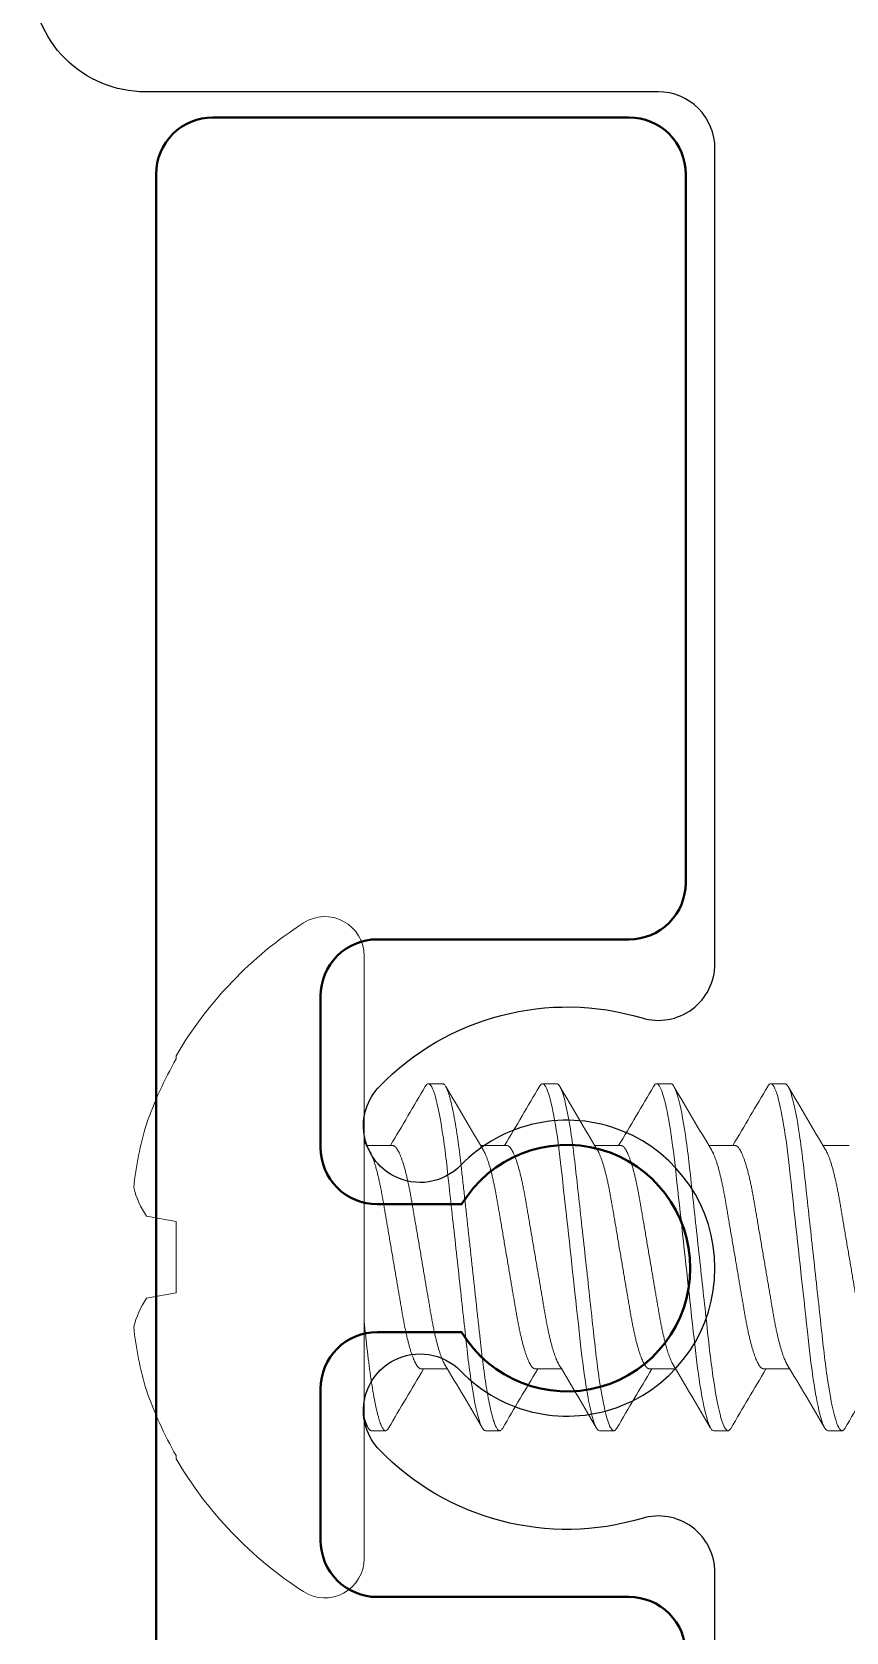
# Model space of a CAD drawing. Extents: x -23 to 190, y -172 to 85.
# Drawn here: x 9.095 to 9.541, y 50.805 to 51.68 of the extents above; entities that cross this region are included whole.
import ezdxf

# ---------------------------------------------------------------- set-up
doc = ezdxf.new("R2010")
doc.units = 0
doc.header["$MEASUREMENT"] = 0
doc.layers.get('0').update_dxf_attribs({"linetype": 'CONTINUOUS'})
for name, color, linetype in [('Ballons', 7, 'CONTINUOUS'), ('DIM', 7, 'CONTINUOUS'), ('FRAME', 1, 'CONTINUOUS')]:
    doc.layers.add(name, color=color, linetype=linetype)

# ---------------------------------------------------------------- blocks, each defined once
blk = doc.blocks.new('3800 NAIL-ON FRAME')
blk.add_lwpolyline([(-0.4505, 0.111, 0.414214), (-0.4195, 0.08), (0.63284, 0.08, 0.5024), (0.66253, 0.11991, -0.280293), (0.70004, 0.26375, -0.498955), (0.74897, 0.25603, -0.334263), (0.74316, 0.2192, 2.470836), (0.85584, 0.2192, -0.334263), (0.85003, 0.25603, -0.498955), (0.89896, 0.26375, -0.280293), (0.93647, 0.11991, 0.5024), (0.96616, 0.08), (1.4125, 0.08, 0.414214), (1.4435, 0.111), (1.4435, 0.392, -0.414214), (1.5055, 0.454)], format="xyb")
blk = doc.blocks.new('no 10 1 in')
at = {"color": 7, "linetype": 'Continuous', "lineweight": 15}
for p, q in [((55.20248, 25.74198), (55.20248, 25.4121)), ((55.09949, 25.68738), (55.09949, 25.68563)), ((55.24545, 25.67204), (55.23764, 25.67204)), ((55.30795, 25.67204), (55.30014, 25.67204)), ((55.37045, 25.67204), (55.36264, 25.67204)), ((55.43295, 25.67204), (55.42514, 25.67204)), ((55.21811, 25.63821), (55.20375, 25.63821)), ((55.28061, 25.63821), (55.26625, 25.63821)), ((55.34311, 25.63821), (55.32875, 25.63821)), ((55.40561, 25.63821), (55.39125, 25.63821)), ((55.46811, 25.63821), (55.45375, 25.63821)), ((55.08326, 25.59948), (55.09949, 25.59662)), ((55.09949, 25.59662), (55.09949, 25.55747)), ((55.09949, 25.55747), (55.08326, 25.55461)), ((55.23373, 25.51587), (55.24809, 25.51587)), ((55.29623, 25.51587), (55.31059, 25.51587)), ((55.35873, 25.51587), (55.37309, 25.51587)), ((55.42123, 25.51587), (55.43559, 25.51587)), ((55.20639, 25.48204), (55.2142, 25.48204)), ((55.26889, 25.48204), (55.2767, 25.48204)), ((55.33139, 25.48204), (55.3392, 25.48204)), ((55.39389, 25.48204), (55.4017, 25.48204)), ((55.45639, 25.48204), (55.4642, 25.48204)), ((55.09949, 25.46845), (55.09949, 25.4667))]:
    blk.add_line(p, q, dxfattribs=at)
at = {"color": 7, "linetype": 'Continuous', "lineweight": 15, "flags": 128}
for points in [[(55.29847, 25.67055), (55.29855, 25.6707), (55.29897, 25.67129), (55.29937, 25.67171), (55.29976, 25.67196), (55.30014, 25.67204), (55.30057, 25.67194), (55.30102, 25.67161), (55.30148, 25.67107), (55.30196, 25.67029), (55.30245, 25.66928), (55.30294, 25.66807), (55.30344, 25.66663), (55.30395, 25.66496), (55.30446, 25.66308), (55.30492, 25.66122), (55.30538, 25.65919), (55.30584, 25.657), (55.30629, 25.65466), (55.30675, 25.65217), (55.3072, 25.64954), (55.30765, 25.64679), (55.30809, 25.64391), (55.3085, 25.64108), (55.3089, 25.63816), (55.3093, 25.63515), (55.30968, 25.63208), (55.31006, 25.62895), (55.31042, 25.62576), (55.31084, 25.62193), (55.31128, 25.61796), (55.31173, 25.61385), (55.31219, 25.60963), (55.31262, 25.60576), (55.31305, 25.60181), (55.31349, 25.59779), (55.31394, 25.59371), (55.31439, 25.58959), (55.31484, 25.58543), (55.3153, 25.58124), (55.31576, 25.57704), (55.3162, 25.57305), (55.31664, 25.56907), (55.31707, 25.56512), (55.3175, 25.56119), (55.31793, 25.5573), (55.31835, 25.55347), (55.31884, 25.54903), (55.31931, 25.54468), (55.31978, 25.54045), (55.32023, 25.53634), (55.32062, 25.53278), (55.321, 25.52934), (55.32137, 25.52597), (55.32177, 25.52266), (55.32217, 25.51941), (55.32258, 25.51624), (55.32301, 25.51316), (55.32344, 25.51018), (55.32386, 25.50744), (55.32428, 25.50481), (55.32471, 25.5023), (55.32514, 25.49991), (55.32558, 25.49766), (55.32602, 25.49553), (55.32653, 25.49322), (55.32705, 25.49111), (55.32756, 25.48922), (55.32806, 25.48754), (55.32851, 25.48623), (55.32895, 25.48511), (55.32938, 25.48416), (55.3298, 25.48339), (55.33022, 25.48279), (55.33062, 25.48237), (55.33101, 25.48213), (55.33139, 25.48204), (55.33139, 25.48204)], [(55.36097, 25.67055), (55.36105, 25.6707), (55.36147, 25.67129), (55.36187, 25.67171), (55.36226, 25.67196), (55.36264, 25.67204), (55.36307, 25.67194), (55.36352, 25.67161), (55.36398, 25.67107), (55.36446, 25.67029), (55.36495, 25.66928), (55.36544, 25.66807), (55.36594, 25.66663), (55.36645, 25.66496), (55.36696, 25.66308), (55.36742, 25.66122), (55.36788, 25.65919), (55.36834, 25.657), (55.36879, 25.65466), (55.36925, 25.65217), (55.3697, 25.64954), (55.37015, 25.64679), (55.37059, 25.64391), (55.371, 25.64108), (55.3714, 25.63816), (55.3718, 25.63515), (55.37218, 25.63208), (55.37256, 25.62895), (55.37292, 25.62576), (55.37334, 25.62193), (55.37378, 25.61796), (55.37423, 25.61385), (55.37469, 25.60963), (55.37512, 25.60576), (55.37555, 25.60181), (55.37599, 25.59779), (55.37644, 25.59371), (55.37689, 25.58959), (55.37734, 25.58543), (55.3778, 25.58124), (55.37826, 25.57704), (55.3787, 25.57305), (55.37914, 25.56907), (55.37957, 25.56512), (55.38, 25.56119), (55.38043, 25.5573), (55.38085, 25.55347), (55.38134, 25.54903), (55.38181, 25.54468), (55.38228, 25.54045), (55.38273, 25.53634), (55.38312, 25.53278), (55.3835, 25.52934), (55.38387, 25.52597), (55.38427, 25.52266), (55.38467, 25.51941), (55.38508, 25.51624), (55.38551, 25.51316), (55.38594, 25.51018), (55.38636, 25.50744), (55.38678, 25.50481), (55.38721, 25.5023), (55.38764, 25.49991), (55.38808, 25.49766), (55.38852, 25.49553), (55.38903, 25.49322), (55.38955, 25.49111), (55.39006, 25.48922), (55.39056, 25.48754), (55.39101, 25.48623), (55.39145, 25.48511), (55.39188, 25.48416), (55.3923, 25.48339), (55.39272, 25.48279), (55.39312, 25.48237), (55.39351, 25.48213), (55.39389, 25.48204), (55.39389, 25.48204)], [(55.42347, 25.67055), (55.42355, 25.6707), (55.42397, 25.67129), (55.42437, 25.67171), (55.42476, 25.67196), (55.42514, 25.67204), (55.42557, 25.67194), (55.42602, 25.67161), (55.42648, 25.67107), (55.42696, 25.67029), (55.42745, 25.66928), (55.42794, 25.66807), (55.42844, 25.66663), (55.42895, 25.66496), (55.42946, 25.66308), (55.42992, 25.66122), (55.43038, 25.65919), (55.43084, 25.657), (55.43129, 25.65466), (55.43175, 25.65217), (55.4322, 25.64954), (55.43265, 25.64679), (55.43309, 25.64391), (55.4335, 25.64108), (55.4339, 25.63816), (55.4343, 25.63515), (55.43468, 25.63208), (55.43506, 25.62895), (55.43542, 25.62576), (55.43584, 25.62193), (55.43628, 25.61796), (55.43673, 25.61385), (55.43719, 25.60963), (55.43762, 25.60576), (55.43805, 25.60181), (55.43849, 25.59779), (55.43894, 25.59371), (55.43939, 25.58959), (55.43984, 25.58543), (55.4403, 25.58124), (55.44076, 25.57704), (55.4412, 25.57305), (55.44164, 25.56907), (55.44207, 25.56512), (55.4425, 25.56119), (55.44293, 25.5573), (55.44335, 25.55347), (55.44384, 25.54903), (55.44431, 25.54468), (55.44478, 25.54045), (55.44523, 25.53634), (55.44562, 25.53278), (55.446, 25.52934), (55.44637, 25.52597), (55.44677, 25.52266), (55.44717, 25.51941), (55.44758, 25.51624), (55.44801, 25.51316), (55.44844, 25.51018), (55.44886, 25.50744), (55.44928, 25.50481), (55.44971, 25.5023), (55.45014, 25.49991), (55.45058, 25.49766), (55.45102, 25.49553), (55.45153, 25.49322), (55.45205, 25.49111), (55.45256, 25.48922), (55.45306, 25.48754), (55.45351, 25.48623), (55.45395, 25.48511), (55.45438, 25.48416), (55.4548, 25.48339), (55.45522, 25.48279), (55.45562, 25.48237), (55.45601, 25.48213), (55.45639, 25.48204), (55.45639, 25.48204)]]:
    blk.add_lwpolyline(points, dxfattribs=at)
at = {"color": 7, "linetype": 'Continuous', "lineweight": 15}
for centre, radius, start, end in [((55.18092, 25.74198), 0.02156, 0, 122.82696), ((55.28733, 25.57704), 0.21784, 122.82696, 149.5687), ((55.28998, 25.57752), 0.21903, 150.42275, 160.70234), ((51.50481, 27.85535), 4.32375, 329.15085, 329.64888), ((58.80121, 27.75101), 4.11823, 210.34334, 210.90451), ((51.65367, 27.80428), 4.22342, 329.14489, 329.65476), ((58.80175, 27.71434), 4.04623, 210.33833, 210.9095), ((51.7561, 27.78066), 4.17703, 329.1421, 329.65762), ((58.85805, 27.71067), 4.03903, 210.33784, 210.91001), ((51.81804, 27.78099), 4.17768, 329.14215, 329.65759), ((58.92023, 27.71047), 4.03865, 210.33779, 210.91002), ((55.25796, 25.59667), 0.18263, 163.05287, 174.17845), ((57.16927, 26.81523), 2.29098, 210.85319, 210.98332), ((55.12544, 25.62766), 0.05073, 194.22282, 213.73948), ((55.12544, 25.52643), 0.05073, 146.26052, 165.77718), ((55.25796, 25.55742), 0.18263, 185.82155, 196.94713), ((51.77474, 23.43954), 4.04664, 30.33836, 30.90947), ((51.77558, 23.40304), 4.11829, 30.34333, 30.9045), ((51.90534, 23.44286), 4.04013, 30.3379, 30.90991), ((51.96894, 23.44351), 4.03885, 30.33781, 30.91), ((58.82013, 23.37379), 4.17632, 149.14205, 149.65767), ((58.92247, 23.35022), 4.22261, 149.14485, 149.65481), ((58.94495, 23.37389), 4.17611, 149.14203, 149.65767), ((59.00807, 23.37353), 4.17683, 149.14207, 149.65762), ((59.06968, 23.37405), 4.1758, 149.14203, 149.65771), ((55.28998, 25.57657), 0.21903, 199.29766, 209.57725), ((49.73059, 22.27333), 6.34598, 30.388589, 30.428661), ((55.28733, 25.57704), 0.21784, 210.4313, 237.17304), ((55.18092, 25.4121), 0.02156, 237.17304, 0)]:
    blk.add_arc(centre, radius, start, end, dxfattribs=at)
for points, knots in [([(55.23597, 25.67055), (55.236, 25.6706), (55.23617, 25.67091), (55.23647, 25.67131), (55.23687, 25.67174), (55.23726, 25.672), (55.23751, 25.67203), (55.23764, 25.67204)], [0, 0, 0, 0, 0.047585, 0.289025, 0.528364, 0.765414, 1, 1, 1, 1]), ([(55.23764, 25.67204), (55.23877, 25.67204), (55.24008, 25.66973), (55.24284, 25.6601), (55.24427, 25.65279), (55.24625, 25.63947), (55.24689, 25.63465), (55.24807, 25.62461), (55.24862, 25.61939), (55.25048, 25.60246), (55.25187, 25.58977), (55.25466, 25.56432), (55.25605, 25.55163), (55.25791, 25.5347), (55.25846, 25.52948), (55.25964, 25.51943), (55.26028, 25.51462), (55.26226, 25.50129), (55.26369, 25.49399), (55.26645, 25.48436), (55.26776, 25.48204), (55.26889, 25.48204)], [0, 0, 0, 0, 0.125, 0.125, 0.25, 0.25, 0.3125, 0.3125, 0.375, 0.375, 0.5, 0.5, 0.625, 0.625, 0.6875, 0.6875, 0.75, 0.75, 0.875, 0.875, 1, 1, 1, 1]), ([(55.24545, 25.67204), (55.2456, 25.67202), (55.24588, 25.67198), (55.24633, 25.67165), (55.2468, 25.6711), (55.24727, 25.67032), (55.24776, 25.66932), (55.24825, 25.6681), (55.24875, 25.66666), (55.24926, 25.665), (55.24975, 25.66318), (55.25023, 25.66124), (55.25069, 25.65922), (55.25115, 25.65703), (55.25161, 25.65468), (55.25206, 25.65219), (55.25252, 25.64957), (55.25296, 25.64681), (55.25339, 25.64399), (55.25381, 25.6411), (55.25422, 25.63818), (55.25461, 25.63518), (55.255, 25.6321), (55.25537, 25.62897), (55.25576, 25.62559), (55.25615, 25.62193), (55.25659, 25.61796), (55.25704, 25.61385), (55.25749, 25.60978), (55.25793, 25.60576), (55.25836, 25.60181), (55.2588, 25.59779), (55.25925, 25.59371), (55.2597, 25.58959), (55.26016, 25.58543), (55.26062, 25.58124), (55.26107, 25.57711), (55.26151, 25.57305), (55.26195, 25.56907), (55.26238, 25.56512), (55.26282, 25.56119), (55.26324, 25.5573), (55.26369, 25.55324), (55.26415, 25.54903), (55.26462, 25.54468), (55.26509, 25.54045), (55.26552, 25.53648), (55.26593, 25.53278), (55.26631, 25.52932), (55.26669, 25.52594), (55.26708, 25.52263), (55.26748, 25.51938), (55.2679, 25.51621), (55.26832, 25.51313), (55.26874, 25.5102), (55.26917, 25.50742), (55.26959, 25.50479), (55.27002, 25.50228), (55.27046, 25.49989), (55.27089, 25.49763), (55.27135, 25.49538), (55.27184, 25.49319), (55.27236, 25.49108), (55.27287, 25.48918), (55.27336, 25.48757), (55.27382, 25.48621), (55.27426, 25.48508), (55.27469, 25.48413), (55.27512, 25.48336), (55.27553, 25.48277), (55.27593, 25.48235), (55.27632, 25.4821), (55.27672, 25.48201), (55.27713, 25.48211), (55.27758, 25.48244), (55.278, 25.48291), (55.27826, 25.48336), (55.27837, 25.48355)], [0, 0, 0, 0, 0.014251, 0.028671, 0.043246, 0.05796, 0.072798, 0.087475, 0.102239, 0.117071, 0.131953, 0.14527, 0.158598, 0.171926, 0.18524, 0.198527, 0.211773, 0.224965, 0.238092, 0.250495, 0.262818, 0.27505, 0.287184, 0.29921, 0.311119, 0.325078, 0.339185, 0.353446, 0.367848, 0.380814, 0.393868, 0.406999, 0.420196, 0.433445, 0.446733, 0.460048, 0.473377, 0.486043, 0.498698, 0.51133, 0.523928, 0.536481, 0.548978, 0.56362, 0.578153, 0.592562, 0.606831, 0.619442, 0.631922, 0.644418, 0.657045, 0.669793, 0.682652, 0.695611, 0.708661, 0.721134, 0.733667, 0.746249, 0.75887, 0.771517, 0.78418, 0.799109, 0.814025, 0.82891, 0.843745, 0.856934, 0.870057, 0.883101, 0.896055, 0.908908, 0.921649, 0.934267, 0.946755, 0.961006, 0.975426, 0.990001, 1, 1, 1, 1]), ([(55.30795, 25.67204), (55.30908, 25.67204), (55.31039, 25.66973), (55.31315, 25.6601), (55.31458, 25.65279), (55.31656, 25.63947), (55.3172, 25.63465), (55.31838, 25.62461), (55.31893, 25.61939), (55.32079, 25.60246), (55.32218, 25.58977), (55.32497, 25.56432), (55.32636, 25.55163), (55.32822, 25.5347), (55.32877, 25.52948), (55.32996, 25.51943), (55.33059, 25.51462), (55.33257, 25.50129), (55.33401, 25.49399), (55.33676, 25.48436), (55.33807, 25.48204), (55.3392, 25.48204)], [0, 0, 0, 0, 0.125, 0.125, 0.25, 0.25, 0.3125, 0.3125, 0.375, 0.375, 0.5, 0.5, 0.625, 0.625, 0.6875, 0.6875, 0.75, 0.75, 0.875, 0.875, 1, 1, 1, 1]), ([(55.37045, 25.67204), (55.37158, 25.67204), (55.37289, 25.66973), (55.37565, 25.6601), (55.37708, 25.65279), (55.37906, 25.63947), (55.3797, 25.63465), (55.38088, 25.62461), (55.38143, 25.61939), (55.38329, 25.60246), (55.38468, 25.58977), (55.38747, 25.56432), (55.38886, 25.55163), (55.39072, 25.5347), (55.39127, 25.52948), (55.39246, 25.51943), (55.39309, 25.51462), (55.39507, 25.50129), (55.39651, 25.49399), (55.39926, 25.48436), (55.40057, 25.48204), (55.4017, 25.48204)], [0, 0, 0, 0, 0.125, 0.125, 0.25, 0.25, 0.3125, 0.3125, 0.375, 0.375, 0.5, 0.5, 0.625, 0.625, 0.6875, 0.6875, 0.75, 0.75, 0.875, 0.875, 1, 1, 1, 1]), ([(55.43295, 25.67204), (55.43408, 25.67204), (55.43539, 25.66973), (55.43815, 25.6601), (55.43958, 25.65279), (55.44156, 25.63947), (55.4422, 25.63465), (55.44338, 25.62461), (55.44393, 25.61939), (55.44579, 25.60246), (55.44718, 25.58977), (55.44997, 25.56432), (55.45136, 25.55163), (55.45322, 25.5347), (55.45377, 25.52948), (55.45496, 25.51943), (55.45559, 25.51462), (55.45757, 25.50129), (55.45901, 25.49399), (55.46176, 25.48436), (55.46307, 25.48204), (55.4642, 25.48204)], [0, 0, 0, 0, 0.125, 0.125, 0.25, 0.25, 0.3125, 0.3125, 0.375, 0.375, 0.5, 0.5, 0.625, 0.625, 0.6875, 0.6875, 0.75, 0.75, 0.875, 0.875, 1, 1, 1, 1]), ([(55.20517, 25.63584), (55.20533, 25.63557), (55.20567, 25.63497), (55.20622, 25.63383), (55.20681, 25.63245), (55.20741, 25.63085), (55.20803, 25.62904), (55.20864, 25.62705), (55.20925, 25.62489), (55.20984, 25.62258), (55.21042, 25.62017), (55.21098, 25.61767), (55.21152, 25.61512), (55.21203, 25.61247), (55.21253, 25.60976), (55.21301, 25.60697), (55.2135, 25.60409), (55.21401, 25.60111), (55.21454, 25.59797), (55.2151, 25.59469), (55.21569, 25.59127), (55.21628, 25.58778), (55.21688, 25.58423), (55.21749, 25.58065), (55.2181, 25.5771), (55.21869, 25.5736), (55.21928, 25.57018), (55.21985, 25.56679), (55.22042, 25.56345), (55.22098, 25.56017), (55.22153, 25.55696), (55.22206, 25.55385), (55.22258, 25.55079), (55.22309, 25.54779), (55.22359, 25.54485), (55.22411, 25.54199), (55.22465, 25.53922), (55.22521, 25.53653), (55.22577, 25.534), (55.22634, 25.53162), (55.22692, 25.5294), (55.22749, 25.52732), (55.22808, 25.5254), (55.22866, 25.52364), (55.22925, 25.52204), (55.22983, 25.52062), (55.23042, 25.51937), (55.231, 25.51829), (55.23158, 25.51739), (55.23215, 25.51671), (55.2327, 25.51622), (55.23323, 25.51593), (55.23356, 25.51589), (55.23373, 25.51587)], [0, 0, 0, 0, 0.01655, 0.036076, 0.055684, 0.076278, 0.09689, 0.117481, 0.138013, 0.158451, 0.178758, 0.197989, 0.217041, 0.235887, 0.254503, 0.272881, 0.291367, 0.310095, 0.329043, 0.349099, 0.369335, 0.389717, 0.410212, 0.430781, 0.451388, 0.471059, 0.490697, 0.51027, 0.529746, 0.549094, 0.568284, 0.587289, 0.606083, 0.625518, 0.644756, 0.664215, 0.683931, 0.703875, 0.724017, 0.743398, 0.7629, 0.782492, 0.802141, 0.821815, 0.841481, 0.861106, 0.880659, 0.90103, 0.921251, 0.941289, 0.961112, 0.980691, 1, 1, 1, 1]), ([(55.21811, 25.63821), (55.21827, 25.6382), (55.21859, 25.63816), (55.2191, 25.63789), (55.21962, 25.63746), (55.22016, 25.63683), (55.22071, 25.63602), (55.22127, 25.63502), (55.22184, 25.63384), (55.22243, 25.63245), (55.22304, 25.63085), (55.22365, 25.62904), (55.22426, 25.62705), (55.22487, 25.62489), (55.22547, 25.62258), (55.22605, 25.62017), (55.22661, 25.61767), (55.22714, 25.61512), (55.22766, 25.61247), (55.22816, 25.60976), (55.22864, 25.60697), (55.22913, 25.60409), (55.22963, 25.60111), (55.23017, 25.59797), (55.23073, 25.59469), (55.23131, 25.59127), (55.23191, 25.58778), (55.23251, 25.58423), (55.23312, 25.58065), (55.23372, 25.5771), (55.23432, 25.5736), (55.2349, 25.57018), (55.23548, 25.56679), (55.23605, 25.56345), (55.23661, 25.56017), (55.23715, 25.55696), (55.23768, 25.55385), (55.2382, 25.55079), (55.23871, 25.54779), (55.23921, 25.54485), (55.23973, 25.54199), (55.24027, 25.53922), (55.24083, 25.53653), (55.2414, 25.534), (55.24197, 25.53162), (55.24254, 25.5294), (55.24312, 25.52732), (55.2437, 25.5254), (55.24429, 25.52363), (55.24487, 25.52204), (55.24546, 25.52062), (55.24604, 25.51938), (55.24645, 25.51859), (55.24666, 25.51826), (55.24668, 25.51824)], [0, 0, 0, 0, 0.018425, 0.037097, 0.055995, 0.075091, 0.09436, 0.113772, 0.133298, 0.152906, 0.1735, 0.194111, 0.214702, 0.235235, 0.255672, 0.275979, 0.295209, 0.314261, 0.333107, 0.351722, 0.3701, 0.388586, 0.407314, 0.426261, 0.446317, 0.466553, 0.486935, 0.507429, 0.527998, 0.548605, 0.568275, 0.587913, 0.607486, 0.626962, 0.646309, 0.665499, 0.684504, 0.703298, 0.722732, 0.74197, 0.761429, 0.781145, 0.801089, 0.82123, 0.840611, 0.860113, 0.879704, 0.899353, 0.919026, 0.938692, 0.958318, 0.97787, 0.998241, 1, 1, 1, 1]), ([(55.26767, 25.63584), (55.26783, 25.63557), (55.26817, 25.63497), (55.26872, 25.63383), (55.26931, 25.63245), (55.26991, 25.63085), (55.27053, 25.62904), (55.27114, 25.62705), (55.27175, 25.62489), (55.27234, 25.62258), (55.27292, 25.62017), (55.27348, 25.61767), (55.27402, 25.61512), (55.27453, 25.61247), (55.27503, 25.60976), (55.27551, 25.60697), (55.276, 25.60409), (55.27651, 25.60111), (55.27704, 25.59797), (55.2776, 25.59469), (55.27819, 25.59127), (55.27878, 25.58778), (55.27938, 25.58423), (55.27999, 25.58065), (55.2806, 25.5771), (55.28119, 25.5736), (55.28178, 25.57018), (55.28235, 25.56679), (55.28292, 25.56345), (55.28348, 25.56017), (55.28403, 25.55696), (55.28456, 25.55385), (55.28508, 25.55079), (55.28559, 25.54779), (55.28609, 25.54485), (55.28661, 25.54199), (55.28715, 25.53922), (55.28771, 25.53653), (55.28827, 25.534), (55.28884, 25.53162), (55.28942, 25.5294), (55.28999, 25.52732), (55.29058, 25.5254), (55.29116, 25.52364), (55.29175, 25.52204), (55.29233, 25.52062), (55.29292, 25.51937), (55.2935, 25.51829), (55.29408, 25.51739), (55.29465, 25.51671), (55.2952, 25.51622), (55.29573, 25.51593), (55.29606, 25.51589), (55.29623, 25.51587)], [0, 0, 0, 0, 0.016545, 0.036071, 0.055679, 0.076274, 0.096885, 0.117476, 0.138009, 0.158447, 0.178755, 0.197985, 0.217037, 0.235883, 0.254499, 0.272877, 0.291364, 0.310092, 0.32904, 0.349096, 0.369332, 0.389715, 0.410209, 0.430778, 0.451385, 0.471056, 0.490695, 0.510268, 0.529744, 0.549092, 0.568282, 0.587287, 0.606081, 0.625516, 0.644754, 0.664214, 0.68393, 0.703874, 0.724016, 0.743397, 0.762899, 0.782491, 0.80214, 0.821814, 0.84148, 0.861106, 0.880658, 0.901029, 0.921251, 0.941289, 0.961112, 0.980691, 1, 1, 1, 1]), ([(55.28061, 25.63821), (55.28077, 25.6382), (55.28109, 25.63816), (55.2816, 25.63789), (55.28212, 25.63746), (55.28266, 25.63683), (55.28321, 25.63602), (55.28377, 25.63502), (55.28434, 25.63384), (55.28493, 25.63245), (55.28554, 25.63085), (55.28615, 25.62904), (55.28676, 25.62705), (55.28737, 25.62489), (55.28797, 25.62258), (55.28855, 25.62017), (55.28911, 25.61767), (55.28964, 25.61512), (55.29016, 25.61247), (55.29066, 25.60976), (55.29114, 25.60697), (55.29163, 25.60409), (55.29213, 25.60111), (55.29267, 25.59797), (55.29323, 25.59469), (55.29381, 25.59127), (55.29441, 25.58778), (55.29501, 25.58423), (55.29562, 25.58065), (55.29622, 25.5771), (55.29682, 25.5736), (55.2974, 25.57018), (55.29798, 25.56679), (55.29855, 25.56345), (55.29911, 25.56017), (55.29965, 25.55696), (55.30018, 25.55385), (55.3007, 25.55079), (55.30121, 25.54779), (55.30171, 25.54485), (55.30223, 25.54199), (55.30277, 25.53922), (55.30333, 25.53653), (55.3039, 25.534), (55.30447, 25.53162), (55.30504, 25.5294), (55.30562, 25.52732), (55.3062, 25.5254), (55.30679, 25.52363), (55.30737, 25.52204), (55.30796, 25.52062), (55.30854, 25.51938), (55.30895, 25.51859), (55.30916, 25.51826), (55.30918, 25.51824)], [0, 0, 0, 0, 0.018425, 0.037098, 0.055996, 0.075092, 0.094362, 0.113774, 0.1333, 0.152908, 0.173503, 0.194115, 0.214706, 0.235239, 0.255677, 0.275984, 0.295214, 0.314266, 0.333112, 0.351728, 0.370107, 0.388593, 0.407321, 0.426269, 0.446325, 0.466561, 0.486944, 0.507438, 0.528007, 0.548614, 0.568285, 0.587924, 0.607497, 0.626973, 0.646321, 0.665511, 0.684516, 0.70331, 0.722745, 0.741983, 0.761443, 0.781159, 0.801103, 0.821245, 0.840626, 0.860128, 0.879719, 0.899368, 0.919043, 0.938709, 0.958334, 0.977887, 0.998258, 1, 1, 1, 1]), ([(55.33016, 25.63585), (55.33032, 25.63557), (55.33067, 25.63497), (55.33122, 25.63383), (55.33181, 25.63245), (55.33241, 25.63085), (55.33303, 25.62904), (55.33364, 25.62705), (55.33425, 25.62489), (55.33484, 25.62258), (55.33542, 25.62017), (55.33598, 25.61767), (55.33652, 25.61512), (55.33703, 25.61247), (55.33753, 25.60976), (55.33801, 25.60697), (55.3385, 25.60409), (55.33901, 25.60111), (55.33954, 25.59797), (55.3401, 25.59469), (55.34069, 25.59127), (55.34128, 25.58778), (55.34188, 25.58423), (55.34249, 25.58065), (55.3431, 25.5771), (55.34369, 25.5736), (55.34428, 25.57018), (55.34485, 25.56679), (55.34542, 25.56345), (55.34598, 25.56017), (55.34653, 25.55696), (55.34706, 25.55385), (55.34758, 25.55079), (55.34809, 25.54779), (55.34859, 25.54485), (55.34911, 25.54199), (55.34965, 25.53922), (55.35021, 25.53653), (55.35077, 25.534), (55.35134, 25.53162), (55.35192, 25.5294), (55.35249, 25.52732), (55.35308, 25.5254), (55.35366, 25.52364), (55.35425, 25.52204), (55.35483, 25.52062), (55.35542, 25.51937), (55.356, 25.51829), (55.35658, 25.51739), (55.35715, 25.51671), (55.3577, 25.51622), (55.35823, 25.51593), (55.35856, 25.51589), (55.35873, 25.51587)], [0, 0, 0, 0, 0.016565, 0.036091, 0.055698, 0.076292, 0.096904, 0.117494, 0.138027, 0.158464, 0.178771, 0.198002, 0.217053, 0.235899, 0.254514, 0.272892, 0.291378, 0.310106, 0.329053, 0.349109, 0.369345, 0.389727, 0.410221, 0.43079, 0.451396, 0.471067, 0.490705, 0.510278, 0.529753, 0.549101, 0.568291, 0.587296, 0.606089, 0.625524, 0.644762, 0.664221, 0.683936, 0.70388, 0.724022, 0.743402, 0.762904, 0.782495, 0.802144, 0.821817, 0.841483, 0.861108, 0.880661, 0.901031, 0.921252, 0.94129, 0.961113, 0.980692, 1, 1, 1, 1]), ([(55.34311, 25.63821), (55.34327, 25.6382), (55.34359, 25.63816), (55.3441, 25.63789), (55.34462, 25.63746), (55.34516, 25.63683), (55.34571, 25.63602), (55.34627, 25.63502), (55.34684, 25.63384), (55.34743, 25.63245), (55.34804, 25.63085), (55.34865, 25.62904), (55.34926, 25.62705), (55.34987, 25.62489), (55.35047, 25.62258), (55.35105, 25.62017), (55.35161, 25.61767), (55.35214, 25.61512), (55.35266, 25.61247), (55.35316, 25.60976), (55.35364, 25.60697), (55.35413, 25.60409), (55.35463, 25.60111), (55.35517, 25.59797), (55.35573, 25.59469), (55.35631, 25.59127), (55.35691, 25.58778), (55.35751, 25.58423), (55.35812, 25.58065), (55.35872, 25.5771), (55.35932, 25.5736), (55.3599, 25.57018), (55.36048, 25.56679), (55.36105, 25.56345), (55.36161, 25.56017), (55.36215, 25.55696), (55.36268, 25.55385), (55.3632, 25.55079), (55.36371, 25.54779), (55.36421, 25.54485), (55.36473, 25.54199), (55.36527, 25.53922), (55.36583, 25.53653), (55.3664, 25.534), (55.36697, 25.53162), (55.36754, 25.5294), (55.36812, 25.52732), (55.3687, 25.5254), (55.36929, 25.52363), (55.36987, 25.52204), (55.37046, 25.52062), (55.37104, 25.51938), (55.37145, 25.51859), (55.37166, 25.51826), (55.37168, 25.51824)], [0, 0, 0, 0, 0.018425, 0.037098, 0.055995, 0.075092, 0.094361, 0.113774, 0.1333, 0.152908, 0.173502, 0.194114, 0.214705, 0.235238, 0.255675, 0.275982, 0.295213, 0.314265, 0.333111, 0.351727, 0.370105, 0.388591, 0.407319, 0.426267, 0.446323, 0.466559, 0.486941, 0.507436, 0.528005, 0.548612, 0.568283, 0.587921, 0.607494, 0.626969, 0.646317, 0.665508, 0.684513, 0.703307, 0.722741, 0.74198, 0.761439, 0.781155, 0.801099, 0.821241, 0.840622, 0.860124, 0.879715, 0.899364, 0.919038, 0.938704, 0.95833, 0.977882, 0.998253, 1, 1, 1, 1]), ([(55.39267, 25.63584), (55.39283, 25.63557), (55.39317, 25.63497), (55.39372, 25.63383), (55.39431, 25.63245), (55.39491, 25.63085), (55.39553, 25.62904), (55.39614, 25.62705), (55.39675, 25.62489), (55.39734, 25.62258), (55.39792, 25.62017), (55.39848, 25.61767), (55.39902, 25.61512), (55.39953, 25.61247), (55.40003, 25.60976), (55.40051, 25.60697), (55.401, 25.60409), (55.40151, 25.60111), (55.40204, 25.59797), (55.4026, 25.59469), (55.40319, 25.59127), (55.40378, 25.58778), (55.40438, 25.58423), (55.40499, 25.58065), (55.4056, 25.5771), (55.40619, 25.5736), (55.40678, 25.57018), (55.40735, 25.56679), (55.40792, 25.56345), (55.40848, 25.56017), (55.40903, 25.55696), (55.40956, 25.55385), (55.41008, 25.55079), (55.41059, 25.54779), (55.41109, 25.54485), (55.41161, 25.54199), (55.41215, 25.53922), (55.41271, 25.53653), (55.41327, 25.534), (55.41384, 25.53162), (55.41442, 25.5294), (55.41499, 25.52732), (55.41558, 25.5254), (55.41616, 25.52364), (55.41675, 25.52204), (55.41733, 25.52062), (55.41792, 25.51937), (55.4185, 25.51829), (55.41908, 25.51739), (55.41965, 25.51671), (55.4202, 25.51622), (55.42073, 25.51593), (55.42106, 25.51589), (55.42123, 25.51587)], [0, 0, 0, 0, 0.016551, 0.036076, 0.055684, 0.076279, 0.09689, 0.117481, 0.138014, 0.158452, 0.178759, 0.19799, 0.217041, 0.235888, 0.254503, 0.272882, 0.291368, 0.310096, 0.329043, 0.349099, 0.369335, 0.389718, 0.410212, 0.430781, 0.451388, 0.471059, 0.490697, 0.51027, 0.529746, 0.549094, 0.568285, 0.58729, 0.606083, 0.625518, 0.644756, 0.664216, 0.683932, 0.703876, 0.724018, 0.743399, 0.7629, 0.782492, 0.802141, 0.821815, 0.841481, 0.861106, 0.880659, 0.90103, 0.921251, 0.941289, 0.961112, 0.980691, 1, 1, 1, 1]), ([(55.40561, 25.63821), (55.40577, 25.6382), (55.40609, 25.63816), (55.4066, 25.63789), (55.40712, 25.63746), (55.40766, 25.63683), (55.40821, 25.63602), (55.40877, 25.63502), (55.40934, 25.63384), (55.40993, 25.63245), (55.41054, 25.63085), (55.41115, 25.62904), (55.41176, 25.62705), (55.41237, 25.62489), (55.41297, 25.62258), (55.41355, 25.62017), (55.41411, 25.61767), (55.41464, 25.61512), (55.41516, 25.61247), (55.41566, 25.60976), (55.41614, 25.60697), (55.41663, 25.60409), (55.41713, 25.60111), (55.41767, 25.59797), (55.41823, 25.59469), (55.41881, 25.59127), (55.41941, 25.58778), (55.42001, 25.58423), (55.42062, 25.58065), (55.42122, 25.5771), (55.42182, 25.5736), (55.4224, 25.57018), (55.42298, 25.56679), (55.42355, 25.56345), (55.42411, 25.56017), (55.42465, 25.55696), (55.42518, 25.55385), (55.4257, 25.55079), (55.42621, 25.54779), (55.42671, 25.54485), (55.42723, 25.54199), (55.42777, 25.53922), (55.42833, 25.53653), (55.4289, 25.534), (55.42947, 25.53162), (55.43004, 25.5294), (55.43062, 25.52732), (55.4312, 25.5254), (55.43179, 25.52363), (55.43237, 25.52204), (55.43296, 25.52062), (55.43354, 25.51938), (55.43395, 25.51859), (55.43416, 25.51826), (55.43418, 25.51824)], [0, 0, 0, 0, 0.018425, 0.037098, 0.055995, 0.075092, 0.094361, 0.113774, 0.1333, 0.152908, 0.173502, 0.194114, 0.214705, 0.235238, 0.255675, 0.275982, 0.295213, 0.314265, 0.333111, 0.351727, 0.370105, 0.388591, 0.407319, 0.426267, 0.446323, 0.466559, 0.486941, 0.507436, 0.528005, 0.548612, 0.568283, 0.587921, 0.607494, 0.626969, 0.646317, 0.665508, 0.684513, 0.703307, 0.722741, 0.74198, 0.761439, 0.781155, 0.801099, 0.821241, 0.840622, 0.860124, 0.879715, 0.899364, 0.919038, 0.938704, 0.95833, 0.977882, 0.998253, 1, 1, 1, 1]), ([(55.45517, 25.63584), (55.45533, 25.63557), (55.45567, 25.63497), (55.45622, 25.63383), (55.45681, 25.63245), (55.45741, 25.63085), (55.45803, 25.62904), (55.45864, 25.62705), (55.45925, 25.62489), (55.45984, 25.62258), (55.46042, 25.62017), (55.46098, 25.61767), (55.46152, 25.61512), (55.46203, 25.61247), (55.46253, 25.60976), (55.46301, 25.60697), (55.4635, 25.60409), (55.46401, 25.60111), (55.46454, 25.59797), (55.4651, 25.59469), (55.46569, 25.59127), (55.46628, 25.58778), (55.46688, 25.58423), (55.46749, 25.58065), (55.4681, 25.5771), (55.46869, 25.5736), (55.46928, 25.57018), (55.46985, 25.56679), (55.47042, 25.56345), (55.47098, 25.56017), (55.47153, 25.55696), (55.47206, 25.55385), (55.47258, 25.55079), (55.47309, 25.54779), (55.47359, 25.54485), (55.47411, 25.54199), (55.47465, 25.53922), (55.47521, 25.53653), (55.47577, 25.534), (55.47634, 25.53162), (55.47692, 25.5294), (55.47749, 25.52732), (55.47808, 25.5254), (55.47866, 25.52364), (55.47925, 25.52204), (55.47983, 25.52062), (55.48042, 25.51937), (55.481, 25.51829), (55.48158, 25.51739), (55.48215, 25.51671), (55.4827, 25.51622), (55.48323, 25.51593), (55.48356, 25.51589), (55.48373, 25.51587)], [0, 0, 0, 0, 0.016551, 0.036076, 0.055684, 0.076279, 0.09689, 0.117481, 0.138014, 0.158452, 0.178759, 0.19799, 0.217041, 0.235888, 0.254503, 0.272882, 0.291368, 0.310096, 0.329043, 0.349099, 0.369335, 0.389718, 0.410212, 0.430781, 0.451388, 0.471059, 0.490697, 0.51027, 0.529746, 0.549094, 0.568285, 0.58729, 0.606083, 0.625518, 0.644756, 0.664216, 0.683932, 0.703876, 0.724018, 0.743399, 0.7629, 0.782492, 0.802141, 0.821815, 0.841481, 0.861106, 0.880659, 0.90103, 0.921251, 0.941289, 0.961112, 0.980691, 1, 1, 1, 1]), ([(55.20248, 25.54142), (55.20263, 25.54012), (55.20291, 25.53753), (55.20332, 25.53376), (55.20372, 25.5301), (55.20412, 25.52653), (55.20453, 25.52307), (55.20494, 25.51969), (55.20537, 25.51641), (55.20581, 25.51323), (55.20624, 25.51023), (55.20667, 25.50742), (55.20709, 25.50479), (55.20752, 25.50228), (55.20796, 25.49989), (55.20839, 25.49763), (55.20885, 25.49538), (55.20934, 25.49319), (55.20986, 25.49108), (55.21037, 25.48918), (55.21086, 25.48757), (55.21132, 25.48621), (55.21176, 25.48508), (55.21219, 25.48413), (55.21262, 25.48336), (55.21303, 25.48277), (55.21343, 25.48235), (55.21382, 25.4821), (55.21422, 25.48201), (55.21463, 25.48211), (55.21508, 25.48244), (55.2155, 25.48291), (55.21576, 25.48336), (55.21587, 25.48355)], [0, 0, 0, 0, 0.032668, 0.065016, 0.097016, 0.128911, 0.161151, 0.193136, 0.225412, 0.25795, 0.290721, 0.321088, 0.3516, 0.382232, 0.412958, 0.443749, 0.474578, 0.510923, 0.547237, 0.583475, 0.619592, 0.651702, 0.68365, 0.715406, 0.746944, 0.778234, 0.809252, 0.839974, 0.870376, 0.905071, 0.940176, 0.975659, 1, 1, 1, 1]), ([(55.3392, 25.48204), (55.33935, 25.48206), (55.33963, 25.4821), (55.34008, 25.48245), (55.3405, 25.48291), (55.34076, 25.48336), (55.34087, 25.48355)], [0, 0, 0, 0, 0.267657, 0.538485, 0.812222, 1, 1, 1, 1]), ([(55.4017, 25.48204), (55.40185, 25.48206), (55.40213, 25.4821), (55.40258, 25.48245), (55.403, 25.48291), (55.40326, 25.48336), (55.40337, 25.48355)], [0, 0, 0, 0, 0.2676565, 0.5384852, 0.8122224, 1, 1, 1, 1]), ([(55.4642, 25.48204), (55.46435, 25.48206), (55.46463, 25.4821), (55.46508, 25.48245), (55.4655, 25.48291), (55.46576, 25.48336), (55.46587, 25.48355)], [0, 0, 0, 0, 0.267657, 0.538485, 0.812222, 1, 1, 1, 1])]:
    blk.add_open_spline(points, degree=3, knots=knots, dxfattribs=at)
blk.add_open_spline([(55.20248, 25.48948), (55.20389, 25.48446), (55.20524, 25.48204), (55.20639, 25.48204)], degree=3, dxfattribs=at)

msp = doc.modelspace()

# ---------------------------------------------------------------- linework, layer by layer
at = {"layer": 'DIM', "color": 5, "lineweight": 40}
msp.add_lwpolyline([(9.45347, 50.79272, 0.414214), (9.42247, 50.82372), (9.2845, 50.82372, -0.414214), (9.2535, 50.85472), (9.2535, 50.93772, -0.414214), (9.2845, 50.96872), (9.33075, 50.96872, 3.577628), (9.33075, 51.03872), (9.2845, 51.03872, -0.414214), (9.2535, 51.06972), (9.2535, 51.15272, -0.414214), (9.2845, 51.18372), (9.42247, 51.18372, 0.414214), (9.45347, 51.21472), (9.45347, 51.60272, 0.414214), (9.42247, 51.63372), (9.19447, 51.63372, 0.414214), (9.16347, 51.60272), (9.16347, 49.81472, 0.414214)], format="xyb", dxfattribs=at)

# ---------------------------------------------------------------- block references
at = {"layer": 'Ballons'}
msp.add_blockref('no 10 1 in', (-45.92511, 25.43266), dxfattribs=at)
at = {"layer": 'FRAME', "rotation": 90}
msp.add_blockref('3800 NAIL-ON FRAME', (9.54947, 50.20422), dxfattribs=at)

doc.saveas('drawing.dxf')
